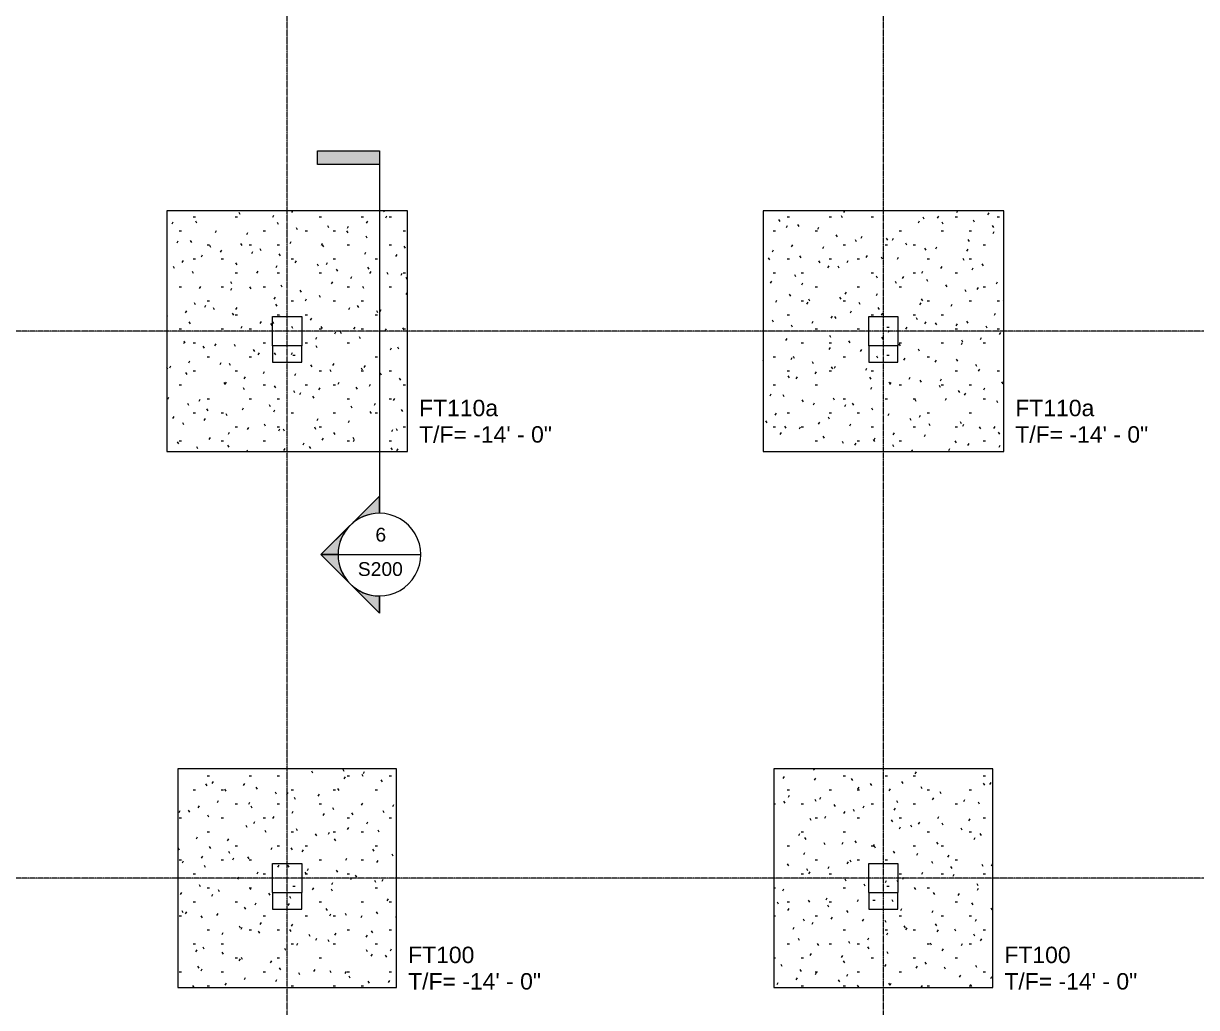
# Model space of a CAD drawing. Header units: inches. Extents: x -4143 to -1685, y 9660 to 12417.
# Drawn here: x -2972 to -2329, y 10096 to 10636 of the extents above; entities that cross this region are included whole.
import ezdxf

# ---------------------------------------------------------------- set-up
doc = ezdxf.new("R2010")
doc.units = ezdxf.units.IN
doc.header["$MEASUREMENT"] = 0
doc.linetypes.add('Línea de rejilla', pattern=[0.875, 0.5, -0.125, 0.125, -0.125])
doc.linetypes.add('Trazo', pattern=[0.25, 0.125, -0.125])
for name, color, linetype, lineweight in [('G-ANNO-SYMB', 111, 'Continuous', 9), ('S-COLS', 52, 'Continuous', 9), ('S-COLS-HDLN', 52, 'Trazo', 9), ('S-FNDN', 32, 'Continuous', 9), ('S-FNDN-HDLN', 4, 'Trazo', 9), ('S-FNDN-IDEN', 2, 'Continuous', 9), ('S-GRID', 1, 'Continuous', 9)]:
    doc.layers.add(name, color=color, linetype=linetype, lineweight=lineweight)
doc.styles.add('Arial_2', font='arial.ttf', dxfattribs={"height": 9})
doc.styles.add('Arial_5', font='arial.ttf', dxfattribs={"height": 7.559055})
pattern_1 = [(90, (10466.205, 2828.308), (-7.68, 30.72), [1.267, -21.773, 1.267, -21.773, -122.88]), (90, (10466.205, 2828.308), (-7.68, 30.72), [-46.08, 1.267, -44.813, 1.267, -21.773, -53.76]), (90, (10466.205, 2828.308), (-7.68, 30.72), [-115.2, 1.267, -14.093, 1.267, -37.133]), (210, (10462.365, 2839.828), (-22.7643004, -22.011075), [1.267, -21.773, 1.267, -21.773, -122.88]), (210, (10462.365, 2839.828), (-22.7643004, -22.011075), [-46.08, 1.267, -44.813, 1.267, -21.773, -53.76]), (210, (10462.365, 2839.828), (-22.7643004, -22.011075), [-115.2, 1.267, -14.093, 1.267, -37.133]), (330, (10447.005, 2843.668), (30.4443004, -8.708925), [1.267, -21.773, 1.267, -21.773, -122.88]), (330, (10447.005, 2843.668), (30.4443004, -8.708925), [-46.08, 1.267, -44.813, 1.267, -21.773, -53.76]), (330, (10447.005, 2843.668), (30.4443004, -8.708925), [-115.2, 1.267, -14.093, 1.267, -37.133])]
pattern_2 = [(90, (10466.205, 2501.308), (-7.68, 30.72), [1.267, -21.773, 1.267, -21.773, -122.88]), (90, (10466.205, 2501.308), (-7.68, 30.72), [-46.08, 1.267, -44.813, 1.267, -21.773, -53.76]), (90, (10466.205, 2501.308), (-7.68, 30.72), [-115.2, 1.267, -14.093, 1.267, -37.133]), (210, (10462.365, 2512.828), (-22.7643004, -22.011075), [1.267, -21.773, 1.267, -21.773, -122.88]), (210, (10462.365, 2512.828), (-22.7643004, -22.011075), [-46.08, 1.267, -44.813, 1.267, -21.773, -53.76]), (210, (10462.365, 2512.828), (-22.7643004, -22.011075), [-115.2, 1.267, -14.093, 1.267, -37.133]), (330, (10447.005, 2516.668), (30.4443004, -8.708925), [1.267, -21.773, 1.267, -21.773, -122.88]), (330, (10447.005, 2516.668), (30.4443004, -8.708925), [-46.08, 1.267, -44.813, 1.267, -21.773, -53.76]), (330, (10447.005, 2516.668), (30.4443004, -8.708925), [-115.2, 1.267, -14.093, 1.267, -37.133])]
pattern_3 = [(90, (10166.205, 2828.308), (-7.68, 30.72), [1.267, -21.773, 1.267, -21.773, -122.88]), (90, (10166.205, 2828.308), (-7.68, 30.72), [-46.08, 1.267, -44.813, 1.267, -21.773, -53.76]), (90, (10166.205, 2828.308), (-7.68, 30.72), [-115.2, 1.267, -14.093, 1.267, -37.133]), (210, (10162.365, 2839.828), (-22.7643004, -22.011075), [1.267, -21.773, 1.267, -21.773, -122.88]), (210, (10162.365, 2839.828), (-22.7643004, -22.011075), [-46.08, 1.267, -44.813, 1.267, -21.773, -53.76]), (210, (10162.365, 2839.828), (-22.7643004, -22.011075), [-115.2, 1.267, -14.093, 1.267, -37.133]), (330, (10147.005, 2843.668), (30.4443004, -8.708925), [1.267, -21.773, 1.267, -21.773, -122.88]), (330, (10147.005, 2843.668), (30.4443004, -8.708925), [-46.08, 1.267, -44.813, 1.267, -21.773, -53.76]), (330, (10147.005, 2843.668), (30.4443004, -8.708925), [-115.2, 1.267, -14.093, 1.267, -37.133])]
pattern_4 = [(90, (10166.205, 2501.308), (-7.68, 30.72), [1.267, -21.773, 1.267, -21.773, -122.88]), (90, (10166.205, 2501.308), (-7.68, 30.72), [-46.08, 1.267, -44.813, 1.267, -21.773, -53.76]), (90, (10166.205, 2501.308), (-7.68, 30.72), [-115.2, 1.267, -14.093, 1.267, -37.133]), (210, (10162.365, 2512.828), (-22.7643004, -22.011075), [1.267, -21.773, 1.267, -21.773, -122.88]), (210, (10162.365, 2512.828), (-22.7643004, -22.011075), [-46.08, 1.267, -44.813, 1.267, -21.773, -53.76]), (210, (10162.365, 2512.828), (-22.7643004, -22.011075), [-115.2, 1.267, -14.093, 1.267, -37.133]), (330, (10147.005, 2516.668), (30.4443004, -8.708925), [1.267, -21.773, 1.267, -21.773, -122.88]), (330, (10147.005, 2516.668), (30.4443004, -8.708925), [-46.08, 1.267, -44.813, 1.267, -21.773, -53.76]), (330, (10147.005, 2516.668), (30.4443004, -8.708925), [-115.2, 1.267, -14.093, 1.267, -37.133])]

# ---------------------------------------------------------------- blocks, each defined once
blk = doc.blocks.new('Zapata-Rectangular - 11_0x11_0x2_1-V13-FOUNDATION PLAN 01')
at = {"layer": 'S-FNDN-HDLN', "linetype": 'Continuous'}
h = blk.add_hatch(dxfattribs=at)
h.set_pattern_fill('FP_24', color=256, style=0, pattern_type=2)
h.set_pattern_definition([(0, (2827.324, -10467.189), (30.72, 7.68), [1.267, -21.773, 1.267, -21.773, -122.88]), (0, (2827.324, -10467.189), (30.72, 7.68), [-46.08, 1.267, -44.813, 1.267, -21.773, -53.76]), (0, (2827.324, -10467.189), (30.72, 7.68), [-115.2, 1.267, -14.093, 1.267, -37.133]), (120, (2838.844, -10463.349), (-22.011075, 22.7643004), [1.267, -21.773, 1.267, -21.773, -122.88]), (120, (2838.844, -10463.349), (-22.011075, 22.7643004), [-46.08, 1.267, -44.813, 1.267, -21.773, -53.76]), (120, (2838.844, -10463.349), (-22.011075, 22.7643004), [-115.2, 1.267, -14.093, 1.267, -37.133]), (240, (2842.684, -10447.989), (-8.708925, -30.4443004), [1.267, -21.773, 1.267, -21.773, -122.88]), (240, (2842.684, -10447.989), (-8.708925, -30.4443004), [-46.08, 1.267, -44.813, 1.267, -21.773, -53.76]), (240, (2842.684, -10447.989), (-8.708925, -30.4443004), [-115.2, 1.267, -14.093, 1.267, -37.133])])
h.paths.add_polyline_path([(-66, -66), (66, -66), (66, 66), (-66, 66)], flags=0)
h.paths.add_polyline_path([(8, -17), (-8, -17), (-8, 8), (8, 8), (8, -8)], flags=0)
at = {"layer": 'S-FNDN', "color": 253}
for p, q in [((66, 66), (-66, 66)), ((-66, 66), (-66, -66)), ((66, -66), (66, 66)), ((-66, -66), (66, -66))]:
    blk.add_line(p, q, dxfattribs=at)
blk = doc.blocks.new('Zapata-Rectangular - 11_0x11_0x2_1-V14-FOUNDATION PLAN 01')
at = {"layer": 'S-FNDN-HDLN', "linetype": 'Continuous'}
h = blk.add_hatch(dxfattribs=at)
h.set_pattern_fill('FP_25', color=256, style=0, pattern_type=2)
h.set_pattern_definition([(0, (2500.324, -10467.189), (30.72, 7.68), [1.267, -21.773, 1.267, -21.773, -122.88]), (0, (2500.324, -10467.189), (30.72, 7.68), [-46.08, 1.267, -44.813, 1.267, -21.773, -53.76]), (0, (2500.324, -10467.189), (30.72, 7.68), [-115.2, 1.267, -14.093, 1.267, -37.133]), (120, (2511.844, -10463.349), (-22.011075, 22.7643004), [1.267, -21.773, 1.267, -21.773, -122.88]), (120, (2511.844, -10463.349), (-22.011075, 22.7643004), [-46.08, 1.267, -44.813, 1.267, -21.773, -53.76]), (120, (2511.844, -10463.349), (-22.011075, 22.7643004), [-115.2, 1.267, -14.093, 1.267, -37.133]), (240, (2515.684, -10447.989), (-8.708925, -30.4443004), [1.267, -21.773, 1.267, -21.773, -122.88]), (240, (2515.684, -10447.989), (-8.708925, -30.4443004), [-46.08, 1.267, -44.813, 1.267, -21.773, -53.76]), (240, (2515.684, -10447.989), (-8.708925, -30.4443004), [-115.2, 1.267, -14.093, 1.267, -37.133])])
h.paths.add_polyline_path([(-66, -66), (66, -66), (66, 66), (-66, 66), (-66, -17)], flags=0)
h.paths.add_polyline_path([(-8, -17), (-8, 8), (8, 8), (8, -17)], flags=0)
at = {"layer": 'S-FNDN', "color": 253}
for p, q in [((66, 66), (-66, 66)), ((-66, 66), (-66, -66)), ((66, -66), (66, 66)), ((-66, -66), (66, -66))]:
    blk.add_line(p, q, dxfattribs=at)
blk = doc.blocks.new('Zapata-Rectangular - 10_0x10_0x2_1-V16-FOUNDATION PLAN 01')
at = {"layer": 'S-FNDN-HDLN', "linetype": 'Continuous'}
h = blk.add_hatch(dxfattribs=at)
h.set_pattern_fill('FP_28', color=256, style=0, pattern_type=2)
h.set_pattern_definition([(0, (2500.324, -10167.189), (30.72, 7.68), [1.267, -21.773, 1.267, -21.773, -122.88]), (0, (2500.324, -10167.189), (30.72, 7.68), [-46.08, 1.267, -44.813, 1.267, -21.773, -53.76]), (0, (2500.324, -10167.189), (30.72, 7.68), [-115.2, 1.267, -14.093, 1.267, -37.133]), (120, (2511.844, -10163.349), (-22.011075, 22.7643004), [1.267, -21.773, 1.267, -21.773, -122.88]), (120, (2511.844, -10163.349), (-22.011075, 22.7643004), [-46.08, 1.267, -44.813, 1.267, -21.773, -53.76]), (120, (2511.844, -10163.349), (-22.011075, 22.7643004), [-115.2, 1.267, -14.093, 1.267, -37.133]), (240, (2515.684, -10147.989), (-8.708925, -30.4443004), [1.267, -21.773, 1.267, -21.773, -122.88]), (240, (2515.684, -10147.989), (-8.708925, -30.4443004), [-46.08, 1.267, -44.813, 1.267, -21.773, -53.76]), (240, (2515.684, -10147.989), (-8.708925, -30.4443004), [-115.2, 1.267, -14.093, 1.267, -37.133])])
h.paths.add_polyline_path([(-60, -60), (60, -60), (60, 60), (-60, 60), (-60, -17)], flags=0)
h.paths.add_polyline_path([(-8, -17), (-8, 8), (8, 8), (8, -17)], flags=0)
at = {"layer": 'S-FNDN', "color": 253}
for p, q in [((60, 60), (-60, 60)), ((-60, 60), (-60, -60)), ((60, -60), (60, 60)), ((-60, -60), (60, -60))]:
    blk.add_line(p, q, dxfattribs=at)
blk = doc.blocks.new('Zapata-Rectangular - 10_0x10_0x2_1-V17-FOUNDATION PLAN 01')
at = {"layer": 'S-FNDN-HDLN', "linetype": 'Continuous'}
h = blk.add_hatch(dxfattribs=at)
h.set_pattern_fill('FP_29', color=256, style=0, pattern_type=2)
h.set_pattern_definition([(0, (2827.324, -10167.189), (30.72, 7.68), [1.267, -21.773, 1.267, -21.773, -122.88]), (0, (2827.324, -10167.189), (30.72, 7.68), [-46.08, 1.267, -44.813, 1.267, -21.773, -53.76]), (0, (2827.324, -10167.189), (30.72, 7.68), [-115.2, 1.267, -14.093, 1.267, -37.133]), (120, (2838.844, -10163.349), (-22.011075, 22.7643004), [1.267, -21.773, 1.267, -21.773, -122.88]), (120, (2838.844, -10163.349), (-22.011075, 22.7643004), [-46.08, 1.267, -44.813, 1.267, -21.773, -53.76]), (120, (2838.844, -10163.349), (-22.011075, 22.7643004), [-115.2, 1.267, -14.093, 1.267, -37.133]), (240, (2842.684, -10147.989), (-8.708925, -30.4443004), [1.267, -21.773, 1.267, -21.773, -122.88]), (240, (2842.684, -10147.989), (-8.708925, -30.4443004), [-46.08, 1.267, -44.813, 1.267, -21.773, -53.76]), (240, (2842.684, -10147.989), (-8.708925, -30.4443004), [-115.2, 1.267, -14.093, 1.267, -37.133])])
h.paths.add_polyline_path([(-60, -60), (60, -60), (60, 60), (-60, 60)], flags=0)
h.paths.add_polyline_path([(-8, -17), (-8, 8), (8, 8), (8, -17)], flags=0)
at = {"layer": 'S-FNDN', "color": 253}
for p, q in [((60, 60), (-60, 60)), ((-60, 60), (-60, -60)), ((60, -60), (60, 60)), ((-60, -60), (60, -60))]:
    blk.add_line(p, q, dxfattribs=at)
blk = doc.blocks.new('Prefabricado-Pilar cuadrado - 16_x16_-V21-FOUNDATION PLAN 01')
at = {"layer": 'S-COLS-HDLN', "linetype": 'Continuous'}
h = blk.add_hatch(dxfattribs=at)
h.set_pattern_fill('FP_35', color=256, style=0, pattern_type=2)
h.set_pattern_definition(pattern_1)
h.paths.add_polyline_path([(7.02, -7.02), (7.02, 8.98), (-8.98, 8.98), (-8.98, -7.02), (6.94, -7.02)], flags=0)
h = blk.add_hatch(dxfattribs=at)
h.set_pattern_fill('FP_35', color=256, style=0, pattern_type=2)
h.set_pattern_definition(pattern_1)
h.paths.add_polyline_path([(16.02, -7.02), (16.02, 8.98), (7.02, 8.98), (7.02, -7.02)], flags=0)
at = {"layer": 'S-COLS'}
for p, q in [((-8.98, 8.98), (-8.91, 8.98)), ((-8.98, -7.02), (-8.98, 8.98)), ((-8.91, 8.98), (6.94, 8.98)), ((7.02, 8.98), (6.94, 8.98)), ((7.02, 8.98), (7.02, -7.02)), ((16.02, 8.98), (7.02, 8.98)), ((16.02, -7.02), (16.02, 8.98)), ((-8.91, -7.02), (-8.98, -7.02)), ((6.94, -7.02), (-8.91, -7.02)), ((6.94, -7.02), (7.02, -7.02)), ((7.02, -7.02), (16.02, -7.02))]:
    blk.add_line(p, q, dxfattribs=at)
blk = doc.blocks.new('Prefabricado-Pilar cuadrado - 16_x16_-V24-FOUNDATION PLAN 01')
at = {"layer": 'S-COLS-HDLN', "linetype": 'Continuous'}
h = blk.add_hatch(dxfattribs=at)
h.set_pattern_fill('FP_39', color=256, style=0, pattern_type=2)
h.set_pattern_definition(pattern_2)
h.paths.add_polyline_path([(7.02, -7.02), (7.02, 8.98), (-8.98, 8.98), (-8.98, -7.02), (6.94, -7.02)], flags=0)
h = blk.add_hatch(dxfattribs=at)
h.set_pattern_fill('FP_39', color=256, style=0, pattern_type=2)
h.set_pattern_definition(pattern_2)
h.paths.add_polyline_path([(16.02, -7.02), (16.02, 8.98), (7.02, 8.98), (7.02, -7.02)], flags=0)
at = {"layer": 'S-COLS'}
for p, q in [((-8.98, 8.98), (-8.91, 8.98)), ((-8.98, -7.02), (-8.98, 8.98)), ((-8.91, 8.98), (6.94, 8.98)), ((7.02, 8.98), (6.94, 8.98)), ((7.02, 8.98), (7.02, -7.02)), ((16.02, 8.98), (7.02, 8.98)), ((16.02, -7.02), (16.02, 8.98)), ((-8.91, -7.02), (-8.98, -7.02)), ((6.94, -7.02), (-8.91, -7.02)), ((6.94, -7.02), (7.02, -7.02)), ((7.02, -7.02), (16.02, -7.02))]:
    blk.add_line(p, q, dxfattribs=at)
blk = doc.blocks.new('Prefabricado-Pilar cuadrado - 16_x16_-V26-FOUNDATION PLAN 01')
at = {"layer": 'S-COLS-HDLN', "linetype": 'Continuous'}
h = blk.add_hatch(dxfattribs=at)
h.set_pattern_fill('FP_45', color=256, style=0, pattern_type=2)
h.set_pattern_definition(pattern_3)
h.paths.add_polyline_path([(7.02, -7.02), (7.02, 8.98), (-8.98, 8.98), (-8.98, -7.02), (6.94, -7.02)], flags=0)
h = blk.add_hatch(dxfattribs=at)
h.set_pattern_fill('FP_45', color=256, style=0, pattern_type=2)
h.set_pattern_definition(pattern_3)
h.paths.add_polyline_path([(16.02, -7.02), (16.02, 8.98), (7.02, 8.98), (7.02, -7.02)], flags=0)
at = {"layer": 'S-COLS'}
for p, q in [((-8.98, 8.98), (-8.91, 8.98)), ((-8.98, -7.02), (-8.98, 8.98)), ((-8.91, 8.98), (6.94, 8.98)), ((7.02, 8.98), (6.94, 8.98)), ((7.02, 8.98), (7.02, -7.02)), ((16.02, 8.98), (7.02, 8.98)), ((16.02, -7.02), (16.02, 8.98)), ((-8.91, -7.02), (-8.98, -7.02)), ((6.94, -7.02), (-8.91, -7.02)), ((6.94, -7.02), (7.02, -7.02)), ((7.02, -7.02), (16.02, -7.02))]:
    blk.add_line(p, q, dxfattribs=at)
blk = doc.blocks.new('Prefabricado-Pilar cuadrado - 16_x16_-V27-FOUNDATION PLAN 01')
at = {"layer": 'S-COLS-HDLN', "linetype": 'Continuous'}
h = blk.add_hatch(dxfattribs=at)
h.set_pattern_fill('FP_46', color=256, style=0, pattern_type=2)
h.set_pattern_definition(pattern_4)
h.paths.add_polyline_path([(7.02, -7.02), (7.02, 8.98), (-8.98, 8.98), (-8.98, -7.02), (6.94, -7.02)], flags=0)
h = blk.add_hatch(dxfattribs=at)
h.set_pattern_fill('FP_46', color=256, style=0, pattern_type=2)
h.set_pattern_definition(pattern_4)
h.paths.add_polyline_path([(16.02, -7.02), (16.02, 8.98), (7.02, 8.98), (7.02, -7.02)], flags=0)
at = {"layer": 'S-COLS'}
for p, q in [((-8.98, 8.98), (-8.91, 8.98)), ((-8.98, -7.02), (-8.98, 8.98)), ((-8.91, 8.98), (6.94, 8.98)), ((7.02, 8.98), (6.94, 8.98)), ((7.02, 8.98), (7.02, -7.02)), ((16.02, 8.98), (7.02, 8.98)), ((16.02, -7.02), (16.02, 8.98)), ((-8.91, -7.02), (-8.98, -7.02)), ((6.94, -7.02), (-8.91, -7.02)), ((6.94, -7.02), (7.02, -7.02)), ((7.02, -7.02), (16.02, -7.02))]:
    blk.add_line(p, q, dxfattribs=at)
blk = doc.blocks.new('Drafting View - Extremo final de sección - Rellenado-14997-FOUNDATION PLAN 01')
at = {"layer": 'G-ANNO-SYMB'}
blk.add_hatch(color=256, dxfattribs=at).paths.add_polyline_path([(0, 0.3543), (0, 0), (-0.0787, 0), (-0.0787, 0.3543)], flags=0)
for p, q in [((0, 0.3543), (-0.0787, 0.3543)), ((-0.0787, 0.3543), (-0.0787, 0)), ((0, 0), (0, 0.3543)), ((-0.0787, 0), (0, 0))]:
    blk.add_line(p, q, dxfattribs=at)
blk = doc.blocks.new('Drafting View - Extremo inicial de sección - Rellenado-1561-FOUNDATION PLAN 01')
at = {"layer": 'G-ANNO-SYMB'}
h = blk.add_hatch(color=256, dxfattribs=at)
edge = h.paths.add_edge_path(flags=0)
edge.add_line((-0.2362, 0.3341), (-0.2362, 0.2362))
edge.add_arc((-0.2362, 0), 0.2362, 90, 135)
edge.add_line((-0.4033, 0.167), (-0.2362, 0.3341))
h = blk.add_hatch(color=256, dxfattribs=at)
edge = h.paths.add_edge_path(flags=0)
edge.add_line((-0.2362, 0.3341), (-0.0692, 0.167))
edge.add_arc((-0.2362, 0), 0.2362, 45, 90)
edge.add_line((-0.2362, 0.2362), (-0.2362, 0.3341))
h = blk.add_hatch(color=256, dxfattribs=at)
edge = h.paths.add_edge_path(flags=0)
edge.add_line((-0.5703, 0), (-0.4033, 0.167))
edge.add_arc((-0.2362, 0), 0.2362, 135, 180)
edge.add_line((-0.4724, 0), (-0.5703, 0))
h = blk.add_hatch(color=256, dxfattribs=at)
edge = h.paths.add_edge_path(flags=0)
edge.add_line((0.0978, 0), (0, 0))
edge.add_arc((-0.2362, 0), 0.2362, 360, 405)
edge.add_line((-0.0692, 0.167), (0.0978, 0))
for p, q in [((-0.2362, 0.3341), (-0.5703, 0)), ((-0.2362, 0.3341), (-0.4033, 0.167)), ((-0.2362, 0.3341), (0.0978, 0)), ((-0.2362, 0.2362), (-0.2362, 0.3341)), ((-0.2362, 0.3341), (-0.2362, 0.2362)), ((-0.0692, 0.167), (-0.2362, 0.3341)), ((-0.4033, 0.167), (-0.5703, 0)), ((0.0978, 0), (-0.0692, 0.167)), ((-0.5703, 0), (-0.4724, 0)), ((0, 0), (0.0978, 0)), ((-0.4724, 0), (-0.5703, 0)), ((0, 0), (0.0978, 0))]:
    blk.add_line(p, q, dxfattribs=at)
for start, end in [(360, 180), (90, 135), (45, 90), (135, 180), (360, 45), (180, 360)]:
    blk.add_arc((-0.2362, 0), 0.2362, start, end, dxfattribs=at)

msp = doc.modelspace()

# ---------------------------------------------------------------- linework, layer by layer
at = {"layer": 'G-ANNO-SYMB'}
for p, q in [((-2776.70694, 10558.5648), (-2776.70694, 10367.33899)), ((-2799.3841, 10344.66183), (-2754.02977, 10344.66183))]:
    msp.add_line(p, q, dxfattribs=at)
at = {"layer": 'S-GRID', "linetype": 'Línea de rejilla'}
for p, q in [((-2827.32374, 9772.6103), (-2827.32374, 12312.41399)), ((-2500.32374, 9772.6103), (-2500.32374, 12312.41399)), ((-1777.2452, 10467.1894), (-4076.95, 10467.1894)), ((-1777.2452, 10167.1894), (-4076.95, 10167.1894))]:
    msp.add_line(p, q, dxfattribs=at)

# ---------------------------------------------------------------- block references
at = {"layer": 'G-ANNO-SYMB', "extrusion": (0, 0, -1), "xscale": 95.99999999999994, "yscale": 95.99999999999994, "zscale": 95.99999999999994, "rotation": 270.0000000000003}
msp.add_blockref('Drafting View - Extremo final de sección - Rellenado-14997-FOUNDATION PLAN 01', (2776.70694, 10558.5648), dxfattribs=at)
at = {"layer": 'G-ANNO-SYMB', "xscale": 95.99999999999994, "yscale": 95.99999999999994, "zscale": 95.99999999999994, "rotation": 89.99999999999947}
msp.add_blockref('Drafting View - Extremo inicial de sección - Rellenado-1561-FOUNDATION PLAN 01', (-2776.70694, 10367.33899), dxfattribs=at)
at = {"layer": 'S-COLS', "linetype": 'Trazo', "rotation": 270.0000000000118}
for name, p in [('Prefabricado-Pilar cuadrado - 16_x16_-V21-FOUNDATION PLAN 01', (-2828.30799, 10466.20514)), ('Prefabricado-Pilar cuadrado - 16_x16_-V24-FOUNDATION PLAN 01', (-2501.30799, 10466.20514)), ('Prefabricado-Pilar cuadrado - 16_x16_-V26-FOUNDATION PLAN 01', (-2828.30799, 10166.20514)), ('Prefabricado-Pilar cuadrado - 16_x16_-V27-FOUNDATION PLAN 01', (-2501.30799, 10166.20514))]:
    msp.add_blockref(name, p, dxfattribs=at)
at = {"layer": 'S-FNDN', "linetype": 'Trazo'}
for name, p in [('Zapata-Rectangular - 11_0x11_0x2_1-V13-FOUNDATION PLAN 01', (-2827.32374, 10467.1894)), ('Zapata-Rectangular - 11_0x11_0x2_1-V14-FOUNDATION PLAN 01', (-2500.32374, 10467.1894)), ('Zapata-Rectangular - 10_0x10_0x2_1-V17-FOUNDATION PLAN 01', (-2827.32374, 10167.1894)), ('Zapata-Rectangular - 10_0x10_0x2_1-V16-FOUNDATION PLAN 01', (-2500.32374, 10167.1894))]:
    msp.add_blockref(name, p, dxfattribs=at)

# ---------------------------------------------------------------- texts
at = {"layer": 'G-ANNO-SYMB', "attachment_point": 1, "style": 'Arial_5'}
for s, insert, char_height, width in [('6', (-2778.88992, 10359.36108), 7.55906, 7.272), ('S200', (-2788.52771, 10340.50507), 7.559055, 30.603)]:
    msp.add_mtext(s, dxfattribs=dict(at, insert=insert, char_height=char_height, width=width))
at = {"layer": 'S-FNDN-IDEN', "char_height": 9, "attachment_point": 1, "style": 'Arial_2'}
for s, insert, width in [('FT110a', (-2754.96276, 10429.58727), 52.722), ('FT110a', (-2427.96276, 10429.58727), 52.722), ('T/F= -14\' - 0"', (-2754.96276, 10415.08727), 89.082), ('T/F= -14\' - 0"', (-2427.96276, 10415.08727), 89.082), ('FT100', (-2760.96276, 10129.58727), 44.238), ('FT100', (-2433.96276, 10129.58727), 44.238), ('T/F= -14\' - 0"', (-2760.96276, 10115.08727), 89.082), ('T/F= -14\' - 0"', (-2433.96276, 10115.08727), 89.082)]:
    msp.add_mtext(s, dxfattribs=dict(at, insert=insert, width=width))

doc.saveas('drawing.dxf')
